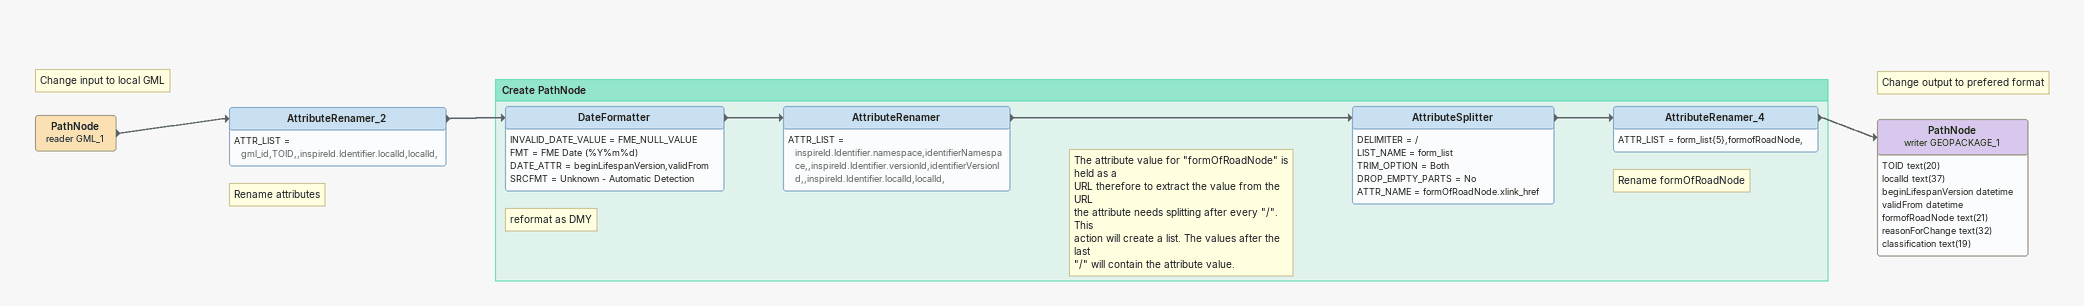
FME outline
Note: Change input to local GML
PathNode (reader GML_1)
    -> AttributeRenamer_2
Note: Rename attributes
AttributeRenamer_2
    ATTR_LIST = gml_id,TOID,,inspireId.Identifier.localId,localId,
    -> DateFormatter
Note: Change output to prefered format
PathNode (writer GEOPACKAGE_1)
    attributes: TOID text(20), localId text(37), beginLifespanVersion datetime, validFrom datetime, formofRoadNode text(21), reasonForChange text(32), classification text(19)

Bookmark: Create PathNode
Note: reformat as DMY
DateFormatter
    INVALID_DATE_VALUE = FME_NULL_VALUE
    FMT = FME Date (%Y%m%d)
    DATE_ATTR = beginLifespanVersion,validFrom
    SRCFMT = Unknown - Automatic Detection
    -> AttributeRenamer
AttributeRenamer
    ATTR_LIST = inspireId.Identifier.namespace,identifierNamespace,,inspireId.Identifier.versionId,identifierVersionId,,inspireId.Identifier.localId,localId,
    -> AttributeSplitter
Note: The attribute value for "formOfRoadNode" is held as a / URL therefore to extract the value from the URL / the attribute needs splitting after every "/". This / action will create a list. The values after the last / "/" will contain the attribute value.
AttributeSplitter
    DELIMITER = /
    LIST_NAME = form_list
    TRIM_OPTION = Both
    DROP_EMPTY_PARTS = No
    ATTR_NAME = formOfRoadNode.xlink_href
    -> AttributeRenamer_4
Note: Rename formOfRoadNode
AttributeRenamer_4
    ATTR_LIST = form_list{5},formofRoadNode,
    -> PathNode (writer GEOPACKAGE_1)
